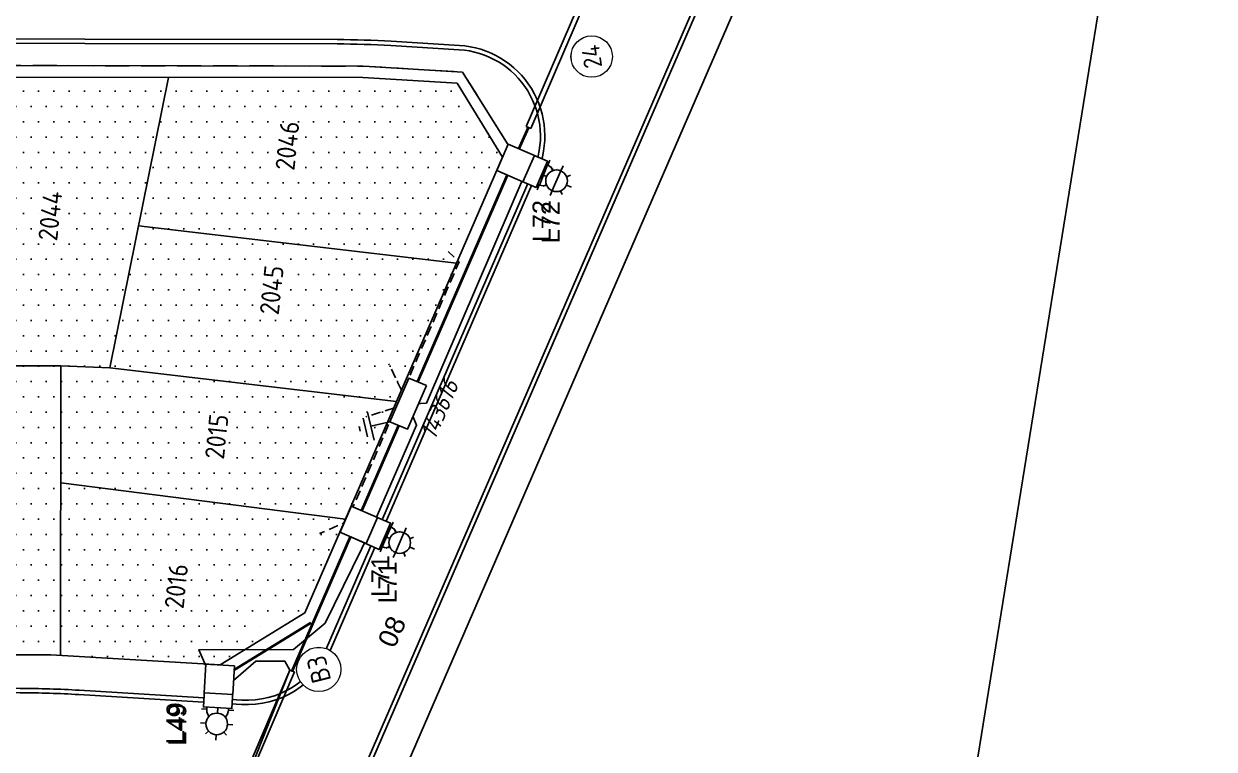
# Model space of a CAD drawing. Extents: x 294483 to 298733, y 6233899 to 6239242.
# Drawn here: x 296501.4 to 296625.1, y 6236481 to 6236556.3 of the extents above; entities that cross this region are included whole.
import ezdxf
from ezdxf.enums import TextEntityAlignment as Align

# ---------------------------------------------------------------- set-up
doc = ezdxf.new("R2010")
doc.units = 0
doc.linetypes.add('DASHED', pattern=[0.75, 0.5, -0.25])
doc.linetypes.add('Trench-Service', pattern=[1.5, 1, -0.5])
for name, color, linetype in [('_User Duct ID', 3, 'Continuous'), ('_USER_SITEPLAN', 7, 'Continuous'), ('Duct_SP_NEW', 2, 'Continuous'), ('Equip_SP_SL_NEW', 2, 'Continuous'), ('Mains_LV_NEW_R6', 2, 'Continuous'), ('Mains_LV_NEW_T84', 2, 'Continuous'), ('Notes', 7, 'Continuous'), ('Notes_LV_MISC', 7, 'Continuous'), ('Notes_SL_MISC', 7, 'Continuous'), ('Notes_SP_NEW', 2, 'Continuous'), ('Services_SP_NEW_UG', 2, 'Trench-Service'), ('SupportsOH_SP_TR_HV_LV_SL_EXT', 7, 'Continuous'), ('SupportsUG_SP_LV_NEW', 2, 'Continuous'), ('SupportsUG_SP_LV_SL_NEW', 2, 'Continuous'), ('Trench_SP_NEW', 2, 'Continuous')]:
    doc.layers.add(name, color=color, linetype=linetype)
doc.layers.add('Cadastre Land Parcels_SP_EXT', color=9, linetype='Continuous', lineweight=5)
doc.styles.add('iecARIAL', font='arial.ttf', dxfattribs={"height": 2})
doc.styles.add('ieISOCP', font='isocp.shx')
doc.styles.add('POLE_LABEL', font='arial.ttf')
doc.styles.add('SL_LABEL', font='arial.ttf')
doc.styles.get("Standard").update_dxf_attribs({"font": 'isocp.shx'})
doc.linetypes.add('Cable 4', pattern='A,5.25,-0.1,["o",Standard,S=2,R=0,X=1.5,Y=-0.7],-4', length=9.35)
doc.linetypes.add('Cable New UG', pattern='A,7,-0.25,["x",Standard,S=2,R=0,X=0.2,Y=-0.8],-2.1', length=9.35)
doc.linetypes.add('IE Trench HV', pattern='A,7,-0.2,["/",Standard,S=3,R=0,X=0.6,Y=-1.4],-2.5', length=9.7)

# ---------------------------------------------------------------- blocks, each defined once
blk = doc.blocks.new('PILLAR_NEW')
for tag, height, flags, p in [('ASSET_NUM', 2.5, 8, (2, 4)), ('STREET_CODE', 0.2, 9, (1.5, 2)), ('OWNED_BY', 0.2, 9, (1.5, 1.8))]:
    blk.add_attdef(tag, text='', height=height, dxfattribs=dict(flags=flags)).set_placement(p, align=Align.MIDDLE_LEFT)
blk.add_wipeout([(-2.47, 0.99), (2.47, 0.99), (2.47, -0.99), (-2.47, -0.99)])
at = {"lineweight": -3}
blk.add_lwpolyline([(-2.47, 0.99), (2.47, 0.99), (2.47, -0.99), (-2.47, -0.99)], close=True, dxfattribs=at)
for tag, flags, p in [('STATE', 9, (1.5, 1.2)), ('OPERATED_BY', 9, (1.5, 1.6)), ('MAINTAINED_BY', 9, (1.5, 1.4)), ('SUPPORT_TYPE', 9, (1.5, 1)), ('SUBURB', 9, (1.5, 0.2)), ('STREETNAME', 9, (1.5, 0)), ('USAGE', 9, (1.5, 0.8)), ('LEGEND', 9, (1.5, 0.6)), ('PARENT', 9, (1.5, 0.4)), ('Z', 1, (1.5, -0.6)), ('LOCATION', 9, (1.5, -0.2)), ('NOTES', 9, (1.5, -0.4))]:
    blk.add_attdef(tag, text='', height=0.2, dxfattribs=dict(flags=flags)).set_placement(p, align=Align.MIDDLE_LEFT)
blk = doc.blocks.new('*U15')
blk.add_line((0, 0), (0, 0))
for tag, p, flags in [('Z', (0, 0), 1), ('OPERATED_BY', (0, -9.61), 9)]:
    blk.add_attdef(tag, p, '', height=0.2, dxfattribs=dict(flags=flags))
at = {"style": 'SL_LABEL', "flags": 9}
blk.add_attdef('STREET_CODE', text='', height=0.2, dxfattribs=at).set_placement((0, -0.2), align=Align.MIDDLE_LEFT)
for tag, height, flags, p in [('CONSTRUCTED_VOLTAGE', 0.2, 9, (0, -0.4)), ('CONTROL_TYPE', 0.2, 9, (0, -0.6)), ('LANTERN_PURPOSE', 0.2, 9, (0, -0.8)), ('LANTERN_TYPE', 0.2, 9, (0, -1)), ('NO_PHASES', 0.2, 9, (0, -1.2)), ('OPERATING_VOLTAGE', 0.2, 9, (0, -1.4)), ('ORIENTATION', 0.2, 9, (0, -1.6)), ('LNUMBER', 2.5, 8, (1.2, -2.8)), ('STATE', 0.2, 9, (0, -2)), ('OWNED_BY', 0.2, 9, (0, -1.8)), ('USAGE', 0.2, 9, (0, -2.2)), ('CEXIST', 0.2, 9, (0, -2.4)), ('CNEW', 0.2, 9, (0, -2.6)), ('CNUMBER', 0.2, 9, (0, -2.8)), ('CREMOVE', 0.2, 9, (0, -3)), ('CREPLACE', 0.2, 9, (0, -3.2)), ('LKINGHEIGHT', 0.2, 9, (0, -3.4)), ('LBRACKET', 0.2, 9, (0, -3.6)), ('LBRACKETVOCAB', 0.2, 9, (0, -3.8)), ('LCATEGORY', 0.2, 9, (0, -4)), ('LCHARGE1', 0.2, 9, (0, -4.2)), ('LCHARGE1PERCENT', 0.2, 9, (0, -4.4)), ('LCHARGE2', 0.2, 9, (0, -4.6)), ('LCHARGE2PERCENT', 0.2, 9, (0, -4.8)), ('LCHARGE3', 0.2, 9, (0, -5)), ('LCHARGE3PERCENT', 0.2, 9, (0, -5.2)), ('LEXIST', 0.2, 9, (0, -5.4)), ('LLAMP', 0.2, 9, (0, -5.6)), ('LLAMPVOCAB', 0.2, 9, (0, -5.8)), ('LMAST', 0.2, 9, (0, -6)), ('LMASTVOCAB', 0.2, 9, (0, -6.2)), ('LNEW', 0.2, 9, (0, -6.4)), ('LANTNUMBER', 0.2, 9, (0, -6.6)), ('LOUTREACH', 0.2, 9, (0, -7)), ('LOUTREACHVOCAB', 0.2, 9, (0, -7.2)), ('LRATECODE', 0.2, 9, (0, -7.4)), ('LREMOVE', 0.2, 9, (0, -7.6)), ('LREPLACE', 0.2, 9, (0, -7.8)), ('LTYPE', 0.2, 9, (0, -8)), ('LTYPEVOCAB', 0.2, 9, (0, -8.2)), ('SUBURB', 0.2, 9, (0, -8.6)), ('STREETNAME', 0.2, 9, (0, -8.8)), ('LEGEND', 0.2, 9, (0, -8.4)), ('LOCATION', 0.2, 9, (0, -9)), ('NOTES', 0.2, 9, (0, -9.2)), ('MAINTAINED_BY', 0.2, 9, (0, -9.86))]:
    blk.add_attdef(tag, text='', height=height, dxfattribs=dict(flags=flags)).set_placement(p, align=Align.MIDDLE_LEFT)
at = {"color": 82, "lineweight": 25, "true_color": 0x23df20}
blk.add_wipeout([(0, 5.72), (-0.43, 5.65), (-0.86, 5.45), (-1.18, 5.14), (-1.35, 4.86), (-1.5, 4.22), (-1.33, 3.53), (-1.06, 3.16), (-0.61, 2.85), (0, 2.72), (0.67, 2.87), (1.06, 3.16), (1.35, 3.57), (1.5, 4.22), (1.39, 4.77), (1.06, 5.28), (0.64, 5.58)], dxfattribs=at)
for p, q in [((-1.46, 5.68), (-1.06, 5.28)), ((0, 5.72), (0, 6.47)), ((1.46, 5.68), (1.06, 5.28)), ((-2.25, 4.22), (-1.5, 4.22)), ((1.5, 4.22), (2.25, 4.22)), ((-1.46, 2.76), (-1.06, 3.16)), ((0, 0), (0, 2.72)), ((1.46, 2.76), (1.06, 3.16))]:
    blk.add_line(p, q)
blk.add_circle((0, 4.22), 1.5)
blk = doc.blocks.new('COLUMN_NEW')
for tag, height, flags, p in [('ASSET_NUM', 2.5, 8, (2, 2)), ('NOTES', 0.2, 9, (1.5, -2.4)), ('Z', 0.2, 1, (1.5, -2.8)), ('LABEL_ALIGNMENT', 0.2, 9, (1.5, -2.6))]:
    blk.add_attdef(tag, text='', height=height, dxfattribs=dict(flags=flags)).set_placement(p, align=Align.MIDDLE_LEFT)
blk.add_wipeout([(-1.485, -1.485), (1.485, -1.485), (1.485, 1.485), (-1.485, 1.485)])
at = {"lineweight": -3}
blk.add_lwpolyline([(-1.485, -1.485), (1.485, -1.485), (1.485, 1.485), (-1.485, 1.485)], close=True, dxfattribs=at)
at = {"style": 'POLE_LABEL', "flags": 9}
blk.add_attdef('STRUCTURE_PLANT_NUMBER', text='', height=0.2, dxfattribs=at).set_placement((1.5, 0.242), align=Align.MIDDLE_LEFT)
at = {"flags": 9}
for tag, p in [('STREET_CODE', (1.5, 0)), ('STATE', (1.5, -1)), ('COLUMN_TYPE', (1.5, -0.2)), ('OWNED_BY', (1.5, -0.4)), ('OPERATED_BY', (1.5, -0.6)), ('MAINTAINED_BY', (1.5, -0.8)), ('USAGE', (1.5, -1.2)), ('SUBURB', (1.5, -1.8)), ('STREETNAME', (1.5, -2)), ('LEGEND', (1.5, -1.4)), ('PARENT', (1.5, -1.6)), ('LOCATION', (1.5, -2.2))]:
    blk.add_attdef(tag, text='', height=0.2, dxfattribs=at).set_placement(p, align=Align.MIDDLE_LEFT)
blk = doc.blocks.new('*U21')
blk.add_line((0, 0), (0, 0))
for tag, p, flags in [('Z', (0, 0), 1), ('OPERATED_BY', (0, -9.61), 9)]:
    blk.add_attdef(tag, p, '', height=0.2, dxfattribs=dict(flags=flags))
at = {"style": 'SL_LABEL', "flags": 9}
blk.add_attdef('STREET_CODE', text='', height=0.2, dxfattribs=at).set_placement((0, -0.2), align=Align.MIDDLE_LEFT)
for tag, height, flags, p in [('CONSTRUCTED_VOLTAGE', 0.2, 9, (0, -0.4)), ('CONTROL_TYPE', 0.2, 9, (0, -0.6)), ('LANTERN_PURPOSE', 0.2, 9, (0, -0.8)), ('LANTERN_TYPE', 0.2, 9, (0, -1)), ('NO_PHASES', 0.2, 9, (0, -1.2)), ('OPERATING_VOLTAGE', 0.2, 9, (0, -1.4)), ('ORIENTATION', 0.2, 9, (0, -1.6)), ('LNUMBER', 2.5, 8, (1.2, -2.8)), ('STATE', 0.2, 9, (0, -2)), ('OWNED_BY', 0.2, 9, (0, -1.8)), ('USAGE', 0.2, 9, (0, -2.2)), ('CEXIST', 0.2, 9, (0, -2.4)), ('CNEW', 0.2, 9, (0, -2.6)), ('CNUMBER', 0.2, 9, (0, -2.8)), ('CREMOVE', 0.2, 9, (0, -3)), ('CREPLACE', 0.2, 9, (0, -3.2)), ('LKINGHEIGHT', 0.2, 9, (0, -3.4)), ('LBRACKET', 0.2, 9, (0, -3.6)), ('LBRACKETVOCAB', 0.2, 9, (0, -3.8)), ('LCATEGORY', 0.2, 9, (0, -4)), ('LCHARGE1', 0.2, 9, (0, -4.2)), ('LCHARGE1PERCENT', 0.2, 9, (0, -4.4)), ('LCHARGE2', 0.2, 9, (0, -4.6)), ('LCHARGE2PERCENT', 0.2, 9, (0, -4.8)), ('LCHARGE3', 0.2, 9, (0, -5)), ('LCHARGE3PERCENT', 0.2, 9, (0, -5.2)), ('LEXIST', 0.2, 9, (0, -5.4)), ('LLAMP', 0.2, 9, (0, -5.6)), ('LLAMPVOCAB', 0.2, 9, (0, -5.8)), ('LMAST', 0.2, 9, (0, -6)), ('LMASTVOCAB', 0.2, 9, (0, -6.2)), ('LNEW', 0.2, 9, (0, -6.4)), ('LANTNUMBER', 0.2, 9, (0, -6.6)), ('LOUTREACH', 0.2, 9, (0, -7)), ('LOUTREACHVOCAB', 0.2, 9, (0, -7.2)), ('LRATECODE', 0.2, 9, (0, -7.4)), ('LREMOVE', 0.2, 9, (0, -7.6)), ('LREPLACE', 0.2, 9, (0, -7.8)), ('LTYPE', 0.2, 9, (0, -8)), ('LTYPEVOCAB', 0.2, 9, (0, -8.2)), ('SUBURB', 0.2, 9, (0, -8.6)), ('STREETNAME', 0.2, 9, (0, -8.8)), ('LEGEND', 0.2, 9, (0, -8.4)), ('LOCATION', 0.2, 9, (0, -9)), ('NOTES', 0.2, 9, (0, -9.2)), ('MAINTAINED_BY', 0.2, 9, (0, -9.86))]:
    blk.add_attdef(tag, text='', height=height, dxfattribs=dict(flags=flags)).set_placement(p, align=Align.MIDDLE_LEFT)
at = {"color": 82, "lineweight": 25, "true_color": 0x23df20}
blk.add_wipeout([(0, 5.72), (-0.43, 5.65), (-0.86, 5.45), (-1.18, 5.14), (-1.35, 4.86), (-1.5, 4.22), (-1.33, 3.53), (-1.06, 3.16), (-0.61, 2.85), (0, 2.72), (0.67, 2.87), (1.06, 3.16), (1.35, 3.57), (1.5, 4.22), (1.39, 4.77), (1.06, 5.28), (0.64, 5.58)], dxfattribs=at)
for p, q in [((-1.46, 5.68), (-1.06, 5.28)), ((0, 5.72), (0, 6.47)), ((1.46, 5.68), (1.06, 5.28)), ((-2.25, 4.22), (-1.5, 4.22)), ((1.5, 4.22), (2.25, 4.22)), ((-1.46, 2.76), (-1.06, 3.16)), ((0, 0), (0, 2.72)), ((1.46, 2.76), (1.06, 3.16))]:
    blk.add_line(p, q)
blk.add_circle((0, 4.22), 1.5)
blk = doc.blocks.new('DUCT_INDICATOR')
at = {"color": 7, "lineweight": 9}
blk.add_attdef('CODE', text='', height=1.8, dxfattribs=at).set_placement((-4.4, 4.91), align=Align.MIDDLE_CENTER)
at = {"color": 7, "linetype": 'Continuous'}
blk.add_wipeout([(0, 2.87), (-0.98, 2.7), (-1.6, 2.39), (-2.18, 1.88), (-2.67, 1.06), (-2.87, 0), (-2.74, -0.87), (-2.4, -1.58), (-1.97, -2.09), (-1.13, -2.64), (-0.48, -2.83), (0.75, -2.78), (1.67, -2.34), (2.39, -1.59), (2.69, -1), (2.84, -0.42), (2.87, 0), (2.82, 0.56), (2.68, 1.05), (2.49, 1.44), (2.19, 1.86), (1.81, 2.23), (1.32, 2.55), (0.85, 2.75)], dxfattribs=at)
at = {"color": 7, "lineweight": 18}
blk.add_circle((0, 0), 2.87, dxfattribs=at)
at = {"color": 7, "lineweight": 9, "flags": 1}
blk.add_attdef('Z', (0, 0), '', height=0.2, dxfattribs=at)
blk = doc.blocks.new('*U107')
blk.add_line((0, 0), (0, 0))
for tag, p, flags in [('Z', (0, 0), 1), ('OPERATED_BY', (0, -9.61), 9)]:
    blk.add_attdef(tag, p, '', height=0.2, dxfattribs=dict(flags=flags))
at = {"style": 'SL_LABEL', "flags": 9}
blk.add_attdef('STREET_CODE', text='', height=0.2, dxfattribs=at).set_placement((0, -0.2), align=Align.MIDDLE_LEFT)
for tag, height, flags, p in [('CONSTRUCTED_VOLTAGE', 0.2, 9, (0, -0.4)), ('CONTROL_TYPE', 0.2, 9, (0, -0.6)), ('LANTERN_PURPOSE', 0.2, 9, (0, -0.8)), ('LANTERN_TYPE', 0.2, 9, (0, -1)), ('NO_PHASES', 0.2, 9, (0, -1.2)), ('OPERATING_VOLTAGE', 0.2, 9, (0, -1.4)), ('ORIENTATION', 0.2, 9, (0, -1.6)), ('LNUMBER', 2.5, 8, (1.2, -2.8)), ('STATE', 0.2, 9, (0, -2)), ('OWNED_BY', 0.2, 9, (0, -1.8)), ('USAGE', 0.2, 9, (0, -2.2)), ('CEXIST', 0.2, 9, (0, -2.4)), ('CNEW', 0.2, 9, (0, -2.6)), ('CNUMBER', 0.2, 9, (0, -2.8)), ('CREMOVE', 0.2, 9, (0, -3)), ('CREPLACE', 0.2, 9, (0, -3.2)), ('LKINGHEIGHT', 0.2, 9, (0, -3.4)), ('LBRACKET', 0.2, 9, (0, -3.6)), ('LBRACKETVOCAB', 0.2, 9, (0, -3.8)), ('LCATEGORY', 0.2, 9, (0, -4)), ('LCHARGE1', 0.2, 9, (0, -4.2)), ('LCHARGE1PERCENT', 0.2, 9, (0, -4.4)), ('LCHARGE2', 0.2, 9, (0, -4.6)), ('LCHARGE2PERCENT', 0.2, 9, (0, -4.8)), ('LCHARGE3', 0.2, 9, (0, -5)), ('LCHARGE3PERCENT', 0.2, 9, (0, -5.2)), ('LEXIST', 0.2, 9, (0, -5.4)), ('LLAMP', 0.2, 9, (0, -5.6)), ('LLAMPVOCAB', 0.2, 9, (0, -5.8)), ('LMAST', 0.2, 9, (0, -6)), ('LMASTVOCAB', 0.2, 9, (0, -6.2)), ('LNEW', 0.2, 9, (0, -6.4)), ('LANTNUMBER', 0.2, 9, (0, -6.6)), ('LOUTREACH', 0.2, 9, (0, -7)), ('LOUTREACHVOCAB', 0.2, 9, (0, -7.2)), ('LRATECODE', 0.2, 9, (0, -7.4)), ('LREMOVE', 0.2, 9, (0, -7.6)), ('LREPLACE', 0.2, 9, (0, -7.8)), ('LTYPE', 0.2, 9, (0, -8)), ('LTYPEVOCAB', 0.2, 9, (0, -8.2)), ('SUBURB', 0.2, 9, (0, -8.6)), ('STREETNAME', 0.2, 9, (0, -8.8)), ('LEGEND', 0.2, 9, (0, -8.4)), ('LOCATION', 0.2, 9, (0, -9)), ('NOTES', 0.2, 9, (0, -9.2)), ('MAINTAINED_BY', 0.2, 9, (0, -9.86))]:
    blk.add_attdef(tag, text='', height=height, dxfattribs=dict(flags=flags)).set_placement(p, align=Align.MIDDLE_LEFT)
at = {"color": 82, "lineweight": 25, "true_color": 0x23df20}
blk.add_wipeout([(0, 5.72), (-0.43, 5.65), (-0.86, 5.45), (-1.18, 5.14), (-1.35, 4.86), (-1.5, 4.22), (-1.33, 3.53), (-1.06, 3.16), (-0.61, 2.85), (0, 2.72), (0.67, 2.87), (1.06, 3.16), (1.35, 3.57), (1.5, 4.22), (1.39, 4.77), (1.06, 5.28), (0.64, 5.58)], dxfattribs=at)
for p, q in [((-1.46, 5.68), (-1.06, 5.28)), ((0, 5.72), (0, 6.47)), ((1.46, 5.68), (1.06, 5.28)), ((-2.25, 4.22), (-1.5, 4.22)), ((1.5, 4.22), (2.25, 4.22)), ((-1.46, 2.76), (-1.06, 3.16)), ((0, 0), (0, 2.72)), ((1.46, 2.76), (1.06, 3.16))]:
    blk.add_line(p, q)
blk.add_circle((0, 4.22), 1.5)
blk = doc.blocks.new('*U108')
blk.add_line((0, 0), (0, 0))
for tag, p, flags in [('Z', (0, 0), 1), ('OPERATED_BY', (0, -9.61), 9)]:
    blk.add_attdef(tag, p, '', height=0.2, dxfattribs=dict(flags=flags))
at = {"style": 'SL_LABEL', "flags": 9}
blk.add_attdef('STREET_CODE', text='', height=0.2, dxfattribs=at).set_placement((0, -0.2), align=Align.MIDDLE_LEFT)
for tag, height, flags, p in [('CONSTRUCTED_VOLTAGE', 0.2, 9, (0, -0.4)), ('CONTROL_TYPE', 0.2, 9, (0, -0.6)), ('LANTERN_PURPOSE', 0.2, 9, (0, -0.8)), ('LANTERN_TYPE', 0.2, 9, (0, -1)), ('NO_PHASES', 0.2, 9, (0, -1.2)), ('OPERATING_VOLTAGE', 0.2, 9, (0, -1.4)), ('ORIENTATION', 0.2, 9, (0, -1.6)), ('LNUMBER', 2.5, 8, (1.2, -2.8)), ('STATE', 0.2, 9, (0, -2)), ('OWNED_BY', 0.2, 9, (0, -1.8)), ('USAGE', 0.2, 9, (0, -2.2)), ('CEXIST', 0.2, 9, (0, -2.4)), ('CNEW', 0.2, 9, (0, -2.6)), ('CNUMBER', 0.2, 9, (0, -2.8)), ('CREMOVE', 0.2, 9, (0, -3)), ('CREPLACE', 0.2, 9, (0, -3.2)), ('LKINGHEIGHT', 0.2, 9, (0, -3.4)), ('LBRACKET', 0.2, 9, (0, -3.6)), ('LBRACKETVOCAB', 0.2, 9, (0, -3.8)), ('LCATEGORY', 0.2, 9, (0, -4)), ('LCHARGE1', 0.2, 9, (0, -4.2)), ('LCHARGE1PERCENT', 0.2, 9, (0, -4.4)), ('LCHARGE2', 0.2, 9, (0, -4.6)), ('LCHARGE2PERCENT', 0.2, 9, (0, -4.8)), ('LCHARGE3', 0.2, 9, (0, -5)), ('LCHARGE3PERCENT', 0.2, 9, (0, -5.2)), ('LEXIST', 0.2, 9, (0, -5.4)), ('LLAMP', 0.2, 9, (0, -5.6)), ('LLAMPVOCAB', 0.2, 9, (0, -5.8)), ('LMAST', 0.2, 9, (0, -6)), ('LMASTVOCAB', 0.2, 9, (0, -6.2)), ('LNEW', 0.2, 9, (0, -6.4)), ('LANTNUMBER', 0.2, 9, (0, -6.6)), ('LOUTREACH', 0.2, 9, (0, -7)), ('LOUTREACHVOCAB', 0.2, 9, (0, -7.2)), ('LRATECODE', 0.2, 9, (0, -7.4)), ('LREMOVE', 0.2, 9, (0, -7.6)), ('LREPLACE', 0.2, 9, (0, -7.8)), ('LTYPE', 0.2, 9, (0, -8)), ('LTYPEVOCAB', 0.2, 9, (0, -8.2)), ('SUBURB', 0.2, 9, (0, -8.6)), ('STREETNAME', 0.2, 9, (0, -8.8)), ('LEGEND', 0.2, 9, (0, -8.4)), ('LOCATION', 0.2, 9, (0, -9)), ('NOTES', 0.2, 9, (0, -9.2)), ('MAINTAINED_BY', 0.2, 9, (0, -9.86))]:
    blk.add_attdef(tag, text='', height=height, dxfattribs=dict(flags=flags)).set_placement(p, align=Align.MIDDLE_LEFT)
at = {"color": 82, "lineweight": 25, "true_color": 0x23df20}
blk.add_wipeout([(0, 5.72), (-0.43, 5.65), (-0.86, 5.45), (-1.18, 5.14), (-1.35, 4.86), (-1.5, 4.22), (-1.33, 3.53), (-1.06, 3.16), (-0.61, 2.85), (0, 2.72), (0.67, 2.87), (1.06, 3.16), (1.35, 3.57), (1.5, 4.22), (1.39, 4.77), (1.06, 5.28), (0.64, 5.58)], dxfattribs=at)
for p, q in [((-1.46, 5.68), (-1.06, 5.28)), ((0, 5.72), (0, 6.47)), ((1.46, 5.68), (1.06, 5.28)), ((-2.25, 4.22), (-1.5, 4.22)), ((1.5, 4.22), (2.25, 4.22)), ((-1.46, 2.76), (-1.06, 3.16)), ((0, 0), (0, 2.72)), ((1.46, 2.76), (1.06, 3.16))]:
    blk.add_line(p, q)
blk.add_circle((0, 4.22), 1.5)
blk = doc.blocks.new('*U109')
blk.add_line((0, 0), (0, 0))
for tag, p, flags in [('Z', (0, 0), 1), ('OPERATED_BY', (0, -9.61), 9)]:
    blk.add_attdef(tag, p, '', height=0.2, dxfattribs=dict(flags=flags))
at = {"style": 'SL_LABEL', "flags": 9}
blk.add_attdef('STREET_CODE', text='', height=0.2, dxfattribs=at).set_placement((0, -0.2), align=Align.MIDDLE_LEFT)
for tag, height, flags, p in [('CONSTRUCTED_VOLTAGE', 0.2, 9, (0, -0.4)), ('CONTROL_TYPE', 0.2, 9, (0, -0.6)), ('LANTERN_PURPOSE', 0.2, 9, (0, -0.8)), ('LANTERN_TYPE', 0.2, 9, (0, -1)), ('NO_PHASES', 0.2, 9, (0, -1.2)), ('OPERATING_VOLTAGE', 0.2, 9, (0, -1.4)), ('ORIENTATION', 0.2, 9, (0, -1.6)), ('LNUMBER', 2.5, 8, (1.2, -2.8)), ('STATE', 0.2, 9, (0, -2)), ('OWNED_BY', 0.2, 9, (0, -1.8)), ('USAGE', 0.2, 9, (0, -2.2)), ('CEXIST', 0.2, 9, (0, -2.4)), ('CNEW', 0.2, 9, (0, -2.6)), ('CNUMBER', 0.2, 9, (0, -2.8)), ('CREMOVE', 0.2, 9, (0, -3)), ('CREPLACE', 0.2, 9, (0, -3.2)), ('LKINGHEIGHT', 0.2, 9, (0, -3.4)), ('LBRACKET', 0.2, 9, (0, -3.6)), ('LBRACKETVOCAB', 0.2, 9, (0, -3.8)), ('LCATEGORY', 0.2, 9, (0, -4)), ('LCHARGE1', 0.2, 9, (0, -4.2)), ('LCHARGE1PERCENT', 0.2, 9, (0, -4.4)), ('LCHARGE2', 0.2, 9, (0, -4.6)), ('LCHARGE2PERCENT', 0.2, 9, (0, -4.8)), ('LCHARGE3', 0.2, 9, (0, -5)), ('LCHARGE3PERCENT', 0.2, 9, (0, -5.2)), ('LEXIST', 0.2, 9, (0, -5.4)), ('LLAMP', 0.2, 9, (0, -5.6)), ('LLAMPVOCAB', 0.2, 9, (0, -5.8)), ('LMAST', 0.2, 9, (0, -6)), ('LMASTVOCAB', 0.2, 9, (0, -6.2)), ('LNEW', 0.2, 9, (0, -6.4)), ('LANTNUMBER', 0.2, 9, (0, -6.6)), ('LOUTREACH', 0.2, 9, (0, -7)), ('LOUTREACHVOCAB', 0.2, 9, (0, -7.2)), ('LRATECODE', 0.2, 9, (0, -7.4)), ('LREMOVE', 0.2, 9, (0, -7.6)), ('LREPLACE', 0.2, 9, (0, -7.8)), ('LTYPE', 0.2, 9, (0, -8)), ('LTYPEVOCAB', 0.2, 9, (0, -8.2)), ('SUBURB', 0.2, 9, (0, -8.6)), ('STREETNAME', 0.2, 9, (0, -8.8)), ('LEGEND', 0.2, 9, (0, -8.4)), ('LOCATION', 0.2, 9, (0, -9)), ('NOTES', 0.2, 9, (0, -9.2)), ('MAINTAINED_BY', 0.2, 9, (0, -9.86))]:
    blk.add_attdef(tag, text='', height=height, dxfattribs=dict(flags=flags)).set_placement(p, align=Align.MIDDLE_LEFT)
at = {"color": 82, "lineweight": 25, "true_color": 0x23df20}
blk.add_wipeout([(0, 5.72), (-0.43, 5.65), (-0.86, 5.45), (-1.18, 5.14), (-1.35, 4.86), (-1.5, 4.22), (-1.33, 3.53), (-1.06, 3.16), (-0.61, 2.85), (0, 2.72), (0.67, 2.87), (1.06, 3.16), (1.35, 3.57), (1.5, 4.22), (1.39, 4.77), (1.06, 5.28), (0.64, 5.58)], dxfattribs=at)
for p, q in [((-1.46, 5.68), (-1.06, 5.28)), ((0, 5.72), (0, 6.47)), ((1.46, 5.68), (1.06, 5.28)), ((-2.25, 4.22), (-1.5, 4.22)), ((1.5, 4.22), (2.25, 4.22)), ((-1.46, 2.76), (-1.06, 3.16)), ((0, 0), (0, 2.72)), ((1.46, 2.76), (1.06, 3.16))]:
    blk.add_line(p, q)
blk.add_circle((0, 4.22), 1.5)
blk = doc.blocks.new('Earth')
for p, q in [((0, -2.04), (0, 0)), ((-1.5, -2.04), (1.5, -2.04)), ((-1, -2.64), (1, -2.64)), ((-0.25, -3.24), (0.25, -3.24))]:
    blk.add_line(p, q)

msp = doc.modelspace()

# ---------------------------------------------------------------- hatches: boundary and pattern name
at = {"layer": 'Notes'}
h = msp.add_hatch(dxfattribs=at)
h.set_pattern_fill('DOTS', color=256)
h.paths.add_polyline_path([(296516.42521, 6236550.75273), (296496.52523, 6236550.78212), (296496.48092, 6236520.78215), (296505.24168, 6236520.76921), (296510.328, 6236520.5931), (296513.31034, 6236535.34512)])
h = msp.add_hatch(dxfattribs=at)
h.set_pattern_fill('DOTS', color=256)
h.paths.add_polyline_path([(296546.41202, 6236550.13427), (296536.63619, 6236550.72287), (296516.42521, 6236550.75273), (296513.31034, 6236535.34512), (296546.35283, 6236531.44662), (296551.12737, 6236542.45587)])
h = msp.add_hatch(dxfattribs=at)
h.set_pattern_fill('DOTS', color=256)
h.paths.add_polyline_path([(296546.35283, 6236531.44662), (296513.31034, 6236535.34512), (296510.328, 6236520.5931), (296540.12135, 6236517.07795)])
h = msp.add_hatch(dxfattribs=at)
h.set_pattern_fill('DOTS', color=256)
h.paths.add_polyline_path([(296505.24168, 6236520.76921), (296492.74169, 6236520.78768), (296492.69738, 6236490.78771), (296504.19027, 6236490.77073), (296505.19728, 6236490.7101)])
h = msp.add_hatch(dxfattribs=at)
h.set_pattern_fill('DOTS', color=256)
h.paths.add_polyline_path([(296534.82253, 6236504.85979), (296505.22375, 6236508.62873), (296505.19728, 6236490.7101), (296521.79781, 6236489.71058), (296530.59566, 6236495.1134), (296531.18651, 6236496.47579)])

# ---------------------------------------------------------------- linework, layer by layer
at = {"layer": 'Cadastre Land Parcels_SP_EXT'}
for p, q in [((296406.79533, 6236550.91466), (296536.63619, 6236550.72287)), ((296510.328, 6236520.5931), (296516.42521, 6236550.75273)), ((296536.63619, 6236550.72287), (296546.41202, 6236550.13427)), ((296546.41202, 6236550.13427), (296551.12737, 6236542.45587)), ((296551.12737, 6236542.45587), (296530.59566, 6236495.1134)), ((296546.35283, 6236531.44662), (296513.31034, 6236535.34512)), ((296505.24168, 6236520.76921), (296343.88109, 6236521.00756)), ((296505.19737, 6236490.77393), (296505.24169, 6236520.7739)), ((296505.24168, 6236520.76921), (296510.328, 6236520.5931)), ((296540.12135, 6236517.07795), (296510.328, 6236520.5931)), ((296534.82253, 6236504.85979), (296505.22375, 6236508.62873)), ((296530.59566, 6236495.1134), (296521.79781, 6236489.71058)), ((296504.19027, 6236490.77073), (296348.88342, 6236491.00014)), ((296521.79781, 6236489.71058), (296504.19027, 6236490.77073))]:
    msp.add_line(p, q, dxfattribs=at)
at = {"layer": 'Duct_SP_NEW'}
for p, q in [((296561.78659, 6236564.67207), (296553.60511, 6236545.66189)), ((296562.26423, 6236564.4665), (296554.08275, 6236545.45632)), ((296553.60511, 6236545.66189), (296553.84393, 6236545.55911)), ((296554.08275, 6236545.45632), (296553.84393, 6236545.55911)), ((296529.02692, 6236489.18753), (296529.26604, 6236489.08545)), ((296529.50516, 6236488.98336), (296529.26604, 6236489.08545))]:
    msp.add_line(p, q, dxfattribs=at)
at = {"layer": 'Mains_LV_NEW_R6', "color": 150, "linetype": 'Cable 4', "lineweight": 35, "ltscale": 0.5}
msp.add_line((296531.22363, 6236494.09083), (296522.42578, 6236488.688), dxfattribs=at)
at = {"layer": 'Mains_LV_NEW_T84', "color": 170, "linetype": 'Cable New UG', "ltscale": 0.75}
for p, q in [((296406.7971, 6236552.11466), (296536.63796, 6236551.92287)), ((296536.70831, 6236551.9207), (296546.97471, 6236551.30256)), ((296546.97471, 6236551.30256), (296552.47524, 6236542.54783)), ((296552.47524, 6236542.54783), (296541.33353, 6236516.85702))]:
    msp.add_line(p, q, dxfattribs=at)
at = {"layer": 'Mains_LV_NEW_T84', "color": 150, "linetype": 'Cable 4', "ltscale": 0.5, "flags": 128}
for points in [[(296541.33147, 6236516.79498), (296543.23274, 6236516.90859), (296553.74227, 6236541.32118), (296553.74227, 6236541.32118), (296553.74227, 6236541.32118), (296553.74227, 6236541.32118)], [(296541.31403, 6236516.83769), (296542.21143, 6236514.63919), (296537.43727, 6236503.72518), (296532.69054, 6236494.05286), (296529.42404, 6236491.30681), (296519.56161, 6236491.27532), (296520.1928, 6236489.86457), (296521.62264, 6236486.74575), (296521.62264, 6236486.74575), (296521.62264, 6236486.74575), (296521.62264, 6236486.74575)], [(296521.62264, 6236486.74575), (296525.49609, 6236490.10831), (296528.53199, 6236490.09928), (296529.02692, 6236489.18753), (296521.83669, 6236471.02028), (296522.59286, 6236468.69276), (296520.91545, 6236465.32822)]]:
    msp.add_lwpolyline(points, dxfattribs=at)
at = {"layer": 'Notes', "color": 254, "true_color": 0xd1d1d1}
for p, q in [((296525.34869, 6236452.72859), (296576.2457, 6236570.08839)), ((296525.76153, 6236452.54954), (296576.65855, 6236569.90935)), ((296546.64958, 6236554.07709), (296539.56789, 6236554.50349)), ((296546.62253, 6236553.6279), (296539.54085, 6236554.0543)), ((296532.83182, 6236491.47243), (296554.33856, 6236541.06327))]:
    msp.add_line(p, q, dxfattribs=at)
at = {"layer": 'Notes'}
for p, q in [((296406.79533, 6236550.91466), (296536.63619, 6236550.72287)), ((296510.328, 6236520.5931), (296516.42521, 6236550.75273)), ((296536.63619, 6236550.72287), (296546.41202, 6236550.13427)), ((296546.35283, 6236531.44662), (296513.31034, 6236535.34512)), ((296505.24168, 6236520.76921), (296343.88109, 6236521.00756)), ((296505.19737, 6236490.77393), (296505.24169, 6236520.7739)), ((296505.24168, 6236520.76921), (296510.328, 6236520.5931)), ((296504.19027, 6236490.77073), (296348.88342, 6236491.00014))]:
    msp.add_line(p, q, dxfattribs=at)
at = {"layer": 'Notes', "flags": 128}
for points in [[(296528.95702, 6236451.12112), (296579.86958, 6236568.51677, 0.078955301), (296588.30909, 6236601.34674), (296600.5199, 6236730.81736, 0.02314372), (296600.99693, 6236740.7987), (296601.05731, 6236781.68226)], [(296568.75673, 6236281.02716, 0.220507478), (296590.17872, 6236353.63474), (296587.85273, 6236369.3252, -0.077012099), (296588.07338, 6236403.01002), (296646.14729, 6236762.25003)], [(296568.75673, 6236281.02716, 0.220507478), (296590.17872, 6236353.63474), (296587.85273, 6236369.3252, -0.077012099), (296588.07338, 6236403.01002), (296646.14729, 6236762.25003)]]:
    msp.add_lwpolyline(points, format="xyb", dxfattribs=at)
at = {"layer": 'Notes', "color": 254, "true_color": 0xd1d1d1, "flags": 128}
for points in [[(296533.94281, 6236554.67684), (296376.67298, 6236554.90914, -0.159727664), (296344.69001, 6236565.44611, 0.300102583), (296334.2974, 6236565.98633, -0.080603607), (296310.69151, 6236556.8221, 0.410888791), (296303.39115, 6236545.71895), (296307.25603, 6236526.4635, -0.013517965), (296313.19194, 6236492.09972, 0.406169142), (296323.64229, 6236484.07), (296343.00894, 6236486.33593, -0.029495921), (296355.2542, 6236487.04077), (296501.0158, 6236486.82543, -0.014666285), (296507.1157, 6236486.63745)], [(296507.14274, 6236487.08663, 0.014666285), (296501.01646, 6236487.27543), (296355.25486, 6236487.49077, 0.029495921), (296342.95664, 6236486.78288), (296323.59, 6236484.51695, -0.406169142), (296313.63729, 6236492.16431, 0.013517965), (296307.69723, 6236526.55205), (296303.83235, 6236545.8075, -0.410888791), (296310.78507, 6236556.38193, 0.080603607), (296334.52534, 6236565.59833, -0.300102583), (296344.42306, 6236565.08384, 0.159727664), (296376.67231, 6236554.45914), (296533.94214, 6236554.22684)], [(296507.1157, 6236486.63745), (296524.00691, 6236485.62041, 0.315299211), (296533.24467, 6236491.29338)], [(296507.14274, 6236487.08663), (296524.03396, 6236486.0696, 0.315299211), (296532.83182, 6236491.47243)]]:
    msp.add_lwpolyline(points, format="xyb", dxfattribs=at)
msp.add_lwpolyline([(296533.24467, 6236491.29338), (296554.7514, 6236540.88423)], dxfattribs=at)
at = {"layer": 'Notes', "color": 254, "true_color": 0xd1d1d1}
for centre, radius, start, end in [((296533.80108, 6236458.72694), 95.95, 86.5543177, 89.9153687), ((296533.80108, 6236458.72694), 95.5, 86.5543177, 89.9153687), ((296546.08161, 6236544.64417), 9, 336.5544173, 86.5543177), ((296546.08161, 6236544.64417), 9.45, 336.5544173, 86.5543177)]:
    msp.add_arc(centre, radius, start, end, dxfattribs=at)
at = {"layer": 'Services_SP_NEW_UG', "flags": 128}
for points in [[(296541.33324, 6236516.85673), (296541.40967, 6236519.52129), (296541.40049, 6236519.52527), (296546.61783, 6236531.57271), (296545.49401, 6236532.66272)], [(296541.33324, 6236516.85673), (296539.31576, 6236521.00158)], [(296541.33324, 6236516.85673), (296539.44026, 6236514.97993), (296539.43109, 6236514.98391), (296534.93645, 6236504.58116), (296532.13316, 6236503.36377)], [(296541.33324, 6236516.85673), (296536.9286, 6236515.4969)]]:
    msp.add_lwpolyline(points, dxfattribs=at)
at = {"layer": 'Trench_SP_NEW', "color": 160, "linetype": 'DASHED', "ltscale": 5, "flags": 128}
msp.add_lwpolyline([(296552.47524, 6236542.54783), (296546.97471, 6236551.30256), (296536.63796, 6236551.92287), (296406.7971, 6236552.11466), (296376.66895, 6236552.15917, -0.14901783), (296344.96278, 6236561.88101), (296344.96278, 6236561.88101)], format="xyb", dxfattribs=at)
at = {"layer": 'Trench_SP_NEW', "color": 10, "linetype": 'IE Trench HV', "lineweight": 35, "ltscale": 0.35, "flags": 128}
msp.add_lwpolyline([(296529.26604, 6236489.08545), (296552.2283, 6236541.97842), (296553.84393, 6236545.55911)], dxfattribs=at)

# ---------------------------------------------------------------- block references
at = {"layer": 'Notes_LV_MISC', "rotation": 283.0199700257322}
msp.add_blockref('Earth', (296539.44026, 6236514.97993), dxfattribs=at)

# ---------------------------------------------------------------- texts
at = {"layer": 'Notes', "linetype": 'Continuous', "lineweight": 25, "style": 'ieISOCP'}
for s, p in [('2046', (296529.49766, 6236541.00581)), ('2044', (296504.85124, 6236533.69379)), ('2045', (296527.87156, 6236526.00778)), ('2015', (296522.18238, 6236511.01078)), ('2016', (296517.98566, 6236495.47897))]:
    msp.add_text(s, height=2, rotation=83.83, dxfattribs=at).set_placement(p)
at = {"layer": 'Notes', "style": 'iecARIAL'}
msp.add_text('ROAD                             08', height=2, rotation=65.923815, dxfattribs=at).set_placement((296527.43918, 6236463.42628))

# ---------------------------------------------------------------- next in the draw order: block references
at = {"layer": 'Equip_SP_SL_NEW', "linetype": 'Continuous'}
ref = msp.add_blockref('*U21', (296552.48968, 6236541.86481), dxfattribs=dict(at, xscale=0.7499999999999999, yscale=0.7499999999999999, zscale=0.7499999999999999, rotation=246.5543602509172))
ref.add_attrib('ASSET_NUM', 'L72', dxfattribs={"layer": 'SupportsOH_SP_TR_HV_LV_SL_EXT', "height": 1.875, "rotation": 90, "style": 'SL_LABEL'}).set_placement((296555.19473, 6236533.63979), align=Align.MIDDLE_LEFT)
ref = msp.add_blockref('*U21', (296536.18492, 6236504.26894), dxfattribs=dict(at, xscale=0.7499999999999999, yscale=0.7499999999999999, zscale=0.7499999999999999, rotation=246.5543602509172))
ref.add_attrib('ASSET_NUM', 'L71', dxfattribs={"layer": 'SupportsOH_SP_TR_HV_LV_SL_EXT', "height": 1.875, "rotation": 90, "style": 'SL_LABEL'}).set_placement((296538.4378, 6236496.75197), align=Align.MIDDLE_LEFT)
ref = msp.add_blockref('*U15', (296521.70996, 6236488.22818), dxfattribs=dict(at, xscale=0.7499999999999999, yscale=0.7499999999999999, zscale=0.7499999999999999, rotation=176.6291869939605))
ref.add_attrib('ASSET_NUM', 'L49', dxfattribs={"layer": 'SupportsOH_SP_TR_HV_LV_SL_EXT', "height": 1.875, "rotation": 90, "style": 'SL_LABEL'}).set_placement((296517.15072, 6236481.4673), align=Align.MIDDLE_LEFT)
at = {"layer": 'Notes_SP_NEW', "color": 7, "lineweight": 15, "ltscale": 0.5}
ref = msp.add_blockref('DUCT_INDICATOR', (296560.40341, 6236552.90785), dxfattribs=dict(at, xscale=0.7500000000000001, yscale=0.7500000000000001, rotation=97.92029193187237))
ref.add_attrib('CODE', '24', dxfattribs={"color": 7, "height": 1.875, "rotation": 97.9202919, "style": 'ieISOCP'}).set_placement((296560.40341, 6236552.90785), align=Align.MIDDLE_CENTER)

# ---------------------------------------------------------------- next in the draw order: hatches: boundary and pattern name
at = {"layer": 'Notes'}
h = msp.add_hatch(dxfattribs=at)
h.set_pattern_fill('DOTS', color=256)
h.paths.add_polyline_path([(296540.12135, 6236517.07795), (296510.328, 6236520.5931), (296505.24168, 6236520.76921), (296505.22375, 6236508.62873), (296534.82253, 6236504.85979)])

# ---------------------------------------------------------------- next in the draw order: linework, layer by layer
at = {"layer": 'Duct_SP_NEW'}
for p, q in [((296529.02692, 6236489.18753), (296520.41427, 6236469.01274)), ((296529.50516, 6236488.98336), (296520.89251, 6236468.80857))]:
    msp.add_line(p, q, dxfattribs=at)

# ---------------------------------------------------------------- next in the draw order: block references
at = {"layer": 'Notes_SL_MISC', "color": 2}
ref = msp.add_blockref('*U109', (296553.85163, 6236541.27345), dxfattribs=dict(at, xscale=0.7499999999999999, yscale=0.7499999999999999, zscale=0.7499999999999999, rotation=246.5543602509172))
ref.add_attrib('ASSET_NUM', 'L72', dxfattribs={"layer": 'SupportsOH_SP_TR_HV_LV_SL_EXT', "height": 1.875, "rotation": 90, "style": 'SL_LABEL'}).set_placement((296556.12736, 6236533.51882), align=Align.MIDDLE_LEFT)

# ---------------------------------------------------------------- next in the draw order: block references
at = {"layer": 'Notes_SL_MISC', "color": 2, "rotation": 246.5543602509173}
msp.add_blockref('COLUMN_NEW', (296553.85163, 6236541.27345), dxfattribs=at)
at = {"layer": 'Notes_SL_MISC', "color": 2}
ref = msp.add_blockref('*U108', (296537.54732, 6236503.67809), dxfattribs=dict(at, xscale=0.7499999999999999, yscale=0.7499999999999999, zscale=0.7499999999999999, rotation=246.5543602509172))
ref.add_attrib('ASSET_NUM', 'L71', dxfattribs={"layer": 'SupportsOH_SP_TR_HV_LV_SL_EXT', "height": 1.875, "rotation": 90, "style": 'SL_LABEL'}).set_placement((296539.18305, 6236496.09248), align=Align.MIDDLE_LEFT)
ref = msp.add_blockref('*U107', (296521.62264, 6236486.74575), dxfattribs=dict(at, xscale=0.7499999999999999, yscale=0.7499999999999999, zscale=0.7499999999999999, rotation=176.6291869939605))
ref.add_attrib('ASSET_NUM', 'L49', dxfattribs={"layer": 'SupportsOH_SP_TR_HV_LV_SL_EXT', "height": 1.875, "rotation": 90, "style": 'SL_LABEL'}).set_placement((296517.33683, 6236481.34004), align=Align.MIDDLE_LEFT)
at = {"layer": 'SupportsUG_SP_LV_NEW'}
ref = msp.add_blockref('PILLAR_NEW', (296541.33324, 6236516.85673), dxfattribs=dict(at, rotation=246.5555356022446))
ref.add_attrib('ASSET_NUM', '143616', dxfattribs={"height": 1.8, "rotation": 246.5555356, "oblique": 15, "text_generation_flag": 6}).set_placement((296544.54855, 6236516.2721), align=Align.MIDDLE_CENTER)

# ---------------------------------------------------------------- next in the draw order: linework, layer by layer
at = {"layer": 'Notes'}
msp.add_line((296540.12135, 6236517.07795), (296510.328, 6236520.5931), dxfattribs=at)
at = {"layer": 'Notes_SL_MISC', "color": 2, "flags": 128}
msp.add_lwpolyline([(296556.3063, 6236538.9829), (296557.20153, 6236541.04714)], dxfattribs=at)

# ---------------------------------------------------------------- next in the draw order: block references
at = {"layer": 'Notes_SL_MISC', "color": 2}
for p, rotation in [((296537.54732, 6236503.67809), 246.5543602509173), ((296521.62264, 6236486.74575), 176.6291869939605)]:
    msp.add_blockref('COLUMN_NEW', p, dxfattribs=dict(at, rotation=rotation))
at = {"layer": 'SupportsUG_SP_LV_SL_NEW', "rotation": 246.5543602509173}
msp.add_blockref('COLUMN_NEW', (296552.48968, 6236541.86481), dxfattribs=at)

# ---------------------------------------------------------------- next in the draw order: linework, layer by layer
at = {"layer": '_USER_SITEPLAN', "color": 2, "flags": 128}
msp.add_lwpolyline([(296554.99381, 6236539.5542), (296555.79491, 6236541.67121)], dxfattribs=at)
at = {"layer": 'Notes'}
msp.add_line((296546.41202, 6236550.13427), (296551.12737, 6236542.45587), dxfattribs=at)
at = {"layer": 'Notes_SL_MISC', "color": 2, "flags": 128}
msp.add_lwpolyline([(296540.00242, 6236501.38852), (296540.89722, 6236503.45178)], dxfattribs=at)

# ---------------------------------------------------------------- next in the draw order: block references
at = {"layer": 'SupportsUG_SP_LV_SL_NEW'}
for p, rotation in [((296536.18492, 6236504.26894), 246.5543602509173), ((296521.70996, 6236488.22818), 176.6291869939605)]:
    msp.add_blockref('COLUMN_NEW', p, dxfattribs=dict(at, rotation=rotation))

# ---------------------------------------------------------------- next in the draw order: linework, layer by layer
at = {"layer": '_USER_SITEPLAN', "color": 2, "flags": 128}
msp.add_lwpolyline([(296538.6396, 6236501.9784), (296539.53483, 6236504.04263)], dxfattribs=at)
at = {"layer": 'Notes'}
for p, q in [((296551.12737, 6236542.45587), (296530.59566, 6236495.1134)), ((296534.82253, 6236504.85979), (296505.22375, 6236508.62873)), ((296530.59566, 6236495.1134), (296521.79781, 6236489.71058)), ((296521.79781, 6236489.71058), (296504.19027, 6236490.77073))]:
    msp.add_line(p, q, dxfattribs=at)
at = {"layer": 'Notes', "flags": 128}
msp.add_lwpolyline([(296528.95702, 6236451.12112), (296579.86958, 6236568.51677, 0.078955301), (296588.30909, 6236601.34674), (296600.5199, 6236730.81736, 0.02314372), (296600.99693, 6236740.7987), (296601.05731, 6236781.68226)], format="xyb", dxfattribs=at)

# ---------------------------------------------------------------- next in the draw order: block references
at = {"layer": '_User Duct ID'}
ref = msp.add_blockref('DUCT_INDICATOR', (296532.03814, 6236489.25659), dxfattribs=dict(at, xscale=0.8, yscale=0.8, zscale=0.8, rotation=103.8615259150568))
ref.add_attrib('CODE', 'B3', dxfattribs={"layer": '0', "height": 2, "rotation": 103.8615259}).set_placement((296532.03814, 6236489.25659), align=Align.MIDDLE_CENTER)

doc.saveas('drawing.dxf')
